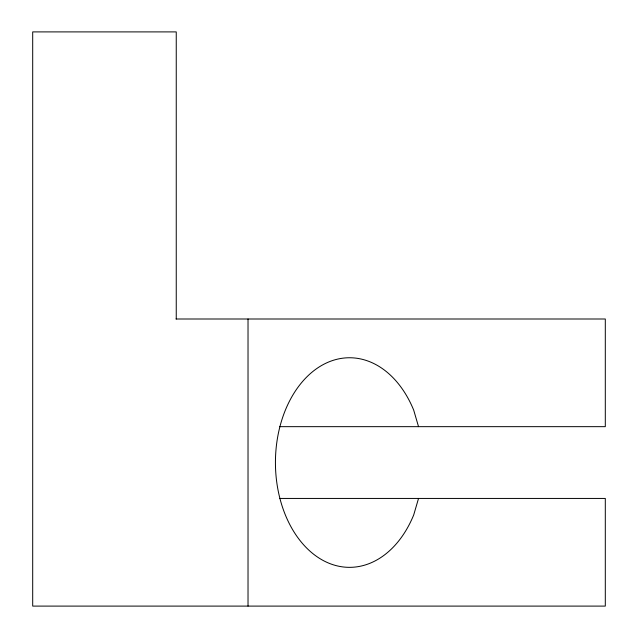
<?xml version="1.0" encoding="UTF-8"?>
<svg xmlns="http://www.w3.org/2000/svg" width="638" height="638" viewBox="0 0 638 638"><rect width="100%" height="100%" fill="white"/><g stroke="black" fill="none" stroke-linecap="round" stroke-linejoin="round"><path stroke-width="0.96" d="M418.536 498.438L413.703 514.946A104.791 74.096 -90 0 1 301.902 542.826A104.791 74.096 -90 0 1 301.902 382.274A104.791 74.096 -90 0 1 413.703 410.154L418.536 426.662M176.008 319L605.303 319L605.303 426.662L279.619 426.662M279.619 498.438L605.303 498.438L605.303 606.1L32.697 606.1L32.697 31.9L176.248 31.9L176.248 319M248.023 319L248.023 606.1"/></g></svg>
